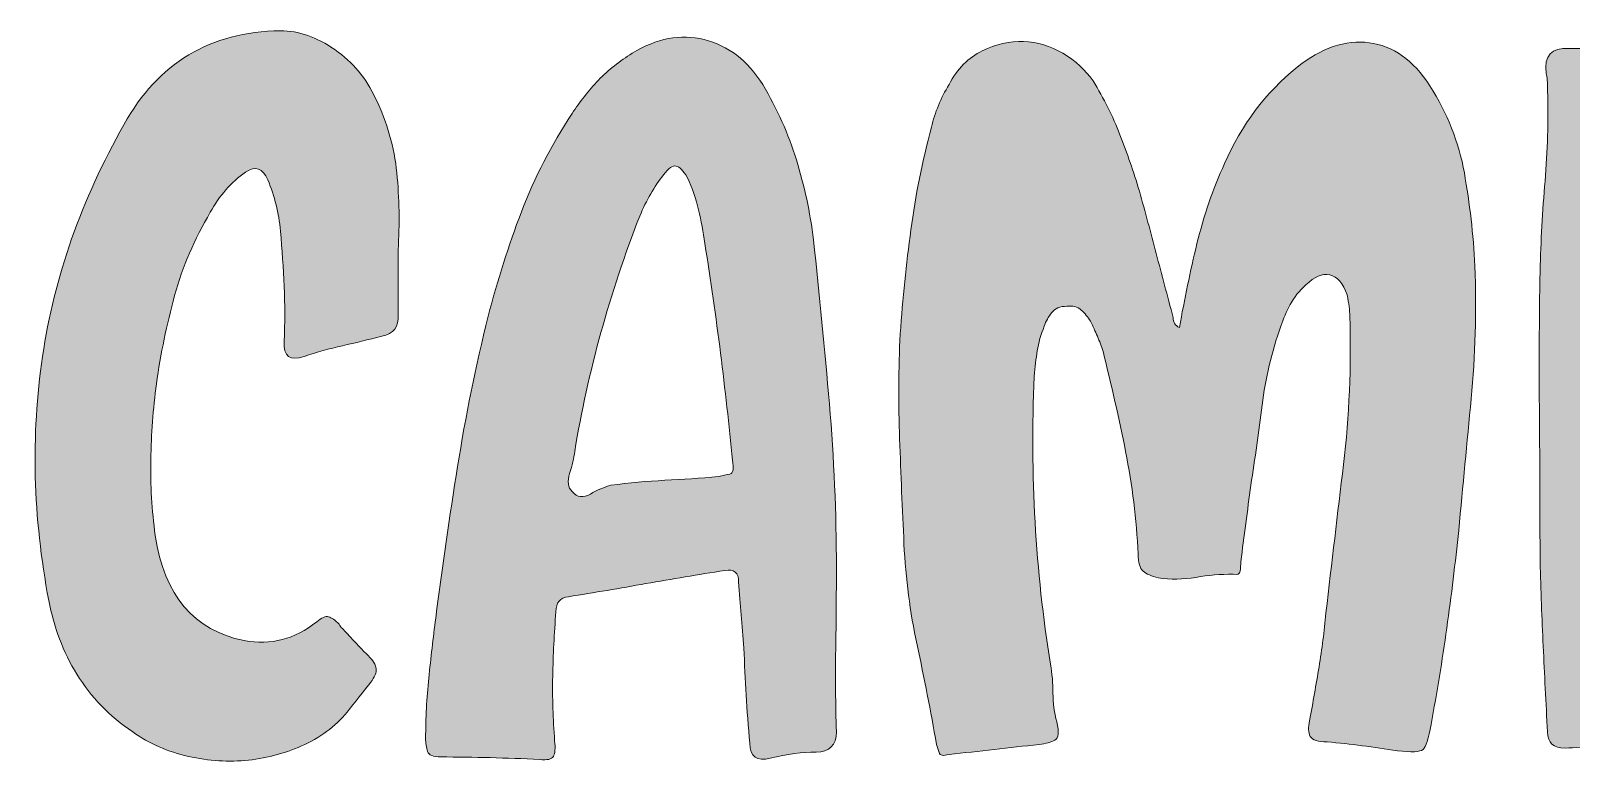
# Model space of a CAD drawing. Header units: inches. Extents: x 61 to 439, y -460 to -39.
# Drawn here: x 66.7 to 249.7, y -126.6 to -39.7 of the extents above; entities that cross this region are included whole.
import ezdxf

# ---------------------------------------------------------------- set-up
doc = ezdxf.new("R2010")
doc.units = ezdxf.units.IN
doc.header["$MEASUREMENT"] = 0
doc.layers.add('Layer 1', color=7, linetype='Continuous')

# ---------------------------------------------------------------- blocks, each defined once
blk = doc.blocks.new('block 4')
at = {"layer": 'Layer 1', "true_color": 0x0b0b0b}
h = blk.add_hatch(color=28, dxfattribs=at)
h.dxf.hatch_style = 2
edge = h.paths.add_edge_path()
edge.add_spline(control_points=[(110.36, -65.75), (110.36, -65.75), (110.36, -73.48), (110.36, -73.48), (110.46, -74.87), (109.82, -75.71), (108.43, -76.01), (106.84, -76.41), (105.28, -76.78), (103.74, -77.13), (102.21, -77.48), (100.69, -77.9), (99.21, -78.39), (97.52, -78.99), (96.73, -78.39), (96.83, -76.61), (96.92, -74.43), (96.92, -72.24), (96.83, -70.06), (96.73, -67.88), (96.58, -65.7), (96.38, -63.52), (96.28, -62.42), (96.11, -61.38), (95.86, -60.39), (95.61, -59.4), (95.29, -58.41), (94.89, -57.42), (94.3, -56.03), (93.4, -55.73), (92.22, -56.52), (90.53, -57.71), (89.14, -59.3), (88.05, -61.28), (86.16, -64.46), (84.75, -67.75), (83.81, -71.18), (82.87, -74.6), (82.15, -78.09), (81.65, -81.66), (81.26, -84.64), (81.03, -87.64), (80.98, -90.66), (80.93, -93.69), (81.11, -96.69), (81.5, -99.66), (82.59, -106.8), (86.12, -110.97), (92.07, -112.16), (95.24, -112.75), (98.11, -112.01), (100.69, -109.93), (101.29, -109.43), (101.76, -109.23), (102.11, -109.33), (102.45, -109.43), (102.87, -109.73), (103.37, -110.22), (103.47, -110.42), (103.59, -110.6), (103.74, -110.74), (103.89, -110.89), (104.06, -111.07), (104.26, -111.27), (105.35, -112.45), (106.2, -113.35), (106.79, -113.94), (107.39, -114.54), (107.71, -115.06), (107.76, -115.5), (107.81, -115.95), (107.59, -116.5), (107.09, -117.14), (106.59, -117.79), (105.75, -118.85), (104.56, -120.34), (103.17, -122.12), (101.41, -123.51), (99.28, -124.5), (97.15, -125.5), (94.92, -126.12), (92.59, -126.36), (90.26, -126.61), (87.88, -126.46), (85.45, -125.92), (83.02, -125.37), (80.81, -124.41), (78.83, -123.02), (76.05, -121.13), (73.84, -118.85), (72.21, -116.17), (70.57, -113.5), (69.46, -110.57), (68.86, -107.4), (66.98, -97.48), (66.73, -87.81), (68.12, -78.39), (69.51, -68.97), (72.73, -59.8), (77.79, -50.87), (81.85, -43.53), (88.05, -39.81), (96.38, -39.71), (98.56, -39.71), (100.72, -40.46), (102.85, -41.95), (104.98, -43.43), (106.59, -45.37), (107.69, -47.75), (109.07, -50.62), (109.92, -53.57), (110.21, -56.6), (110.51, -59.62), (110.56, -62.67), (110.36, -65.75)], knot_values=[0, 0, 0, 0, 1, 1, 1, 2, 2, 2, 3, 3, 3, 4, 4, 4, 5, 5, 5, 6, 6, 6, 7, 7, 7, 8, 8, 8, 9, 9, 9, 10, 10, 10, 11, 11, 11, 12, 12, 12, 13, 13, 13, 14, 14, 14, 15, 15, 15, 16, 16, 16, 17, 17, 17, 18, 18, 18, 19, 19, 19, 20, 20, 20, 21, 21, 21, 22, 22, 22, 23, 23, 23, 24, 24, 24, 25, 25, 25, 26, 26, 26, 27, 27, 27, 28, 28, 28, 29, 29, 29, 30, 30, 30, 31, 31, 31, 32, 32, 32, 33, 33, 33, 34, 34, 34, 35, 35, 35, 36, 36, 36, 37, 37, 37, 38, 38, 38, 38], degree=3, periodic=1)
h = blk.add_hatch(color=28, dxfattribs=at)
h.dxf.hatch_style = 2
edge = h.paths.add_edge_path()
edge.add_spline(control_points=[(162.43, -103.53), (162.43, -106.71), (162.4, -109.93), (162.35, -113.2), (162.3, -116.47), (162.33, -119.74), (162.43, -123.02), (162.43, -124.6), (161.62, -125.4), (160.01, -125.4), (158.4, -125.4), (156.59, -125.65), (154.58, -126.14), (152.97, -126.54), (152.16, -125.94), (152.16, -124.36), (151.96, -122.37), (151.81, -120.46), (151.71, -118.63), (151.62, -116.79), (151.52, -114.93), (151.42, -113.05), (151.32, -111.66), (151.22, -110.35), (151.12, -109.11), (151.02, -107.87), (150.92, -106.56), (150.82, -105.17), (150.82, -104.08), (150.28, -103.63), (149.19, -103.83), (146.01, -104.32), (142.89, -104.85), (139.81, -105.39), (136.74, -105.94), (133.66, -106.46), (130.59, -106.95), (129.6, -107.05), (129.11, -107.65), (129.11, -108.74), (128.91, -111.32), (128.78, -113.87), (128.73, -116.4), (128.68, -118.93), (128.76, -121.48), (128.96, -124.06), (129.05, -124.95), (129, -125.57), (128.81, -125.92), (128.61, -126.26), (128.06, -126.39), (127.17, -126.29), (125.19, -126.19), (123.23, -126.12), (121.3, -126.07), (119.36, -126.02), (117.4, -125.99), (115.42, -125.99), (114.53, -125.99), (114.01, -125.77), (113.86, -125.32), (113.71, -124.88), (113.63, -124.36), (113.63, -123.76), (113.63, -121.38), (113.76, -119), (114.01, -116.62), (114.25, -114.24), (114.53, -111.86), (114.83, -109.48), (115.62, -103.43), (116.48, -97.43), (117.43, -91.48), (118.37, -85.53), (119.58, -79.58), (121.07, -73.63), (122.16, -69.37), (123.48, -65.23), (125.01, -61.21), (126.55, -57.19), (128.56, -53.3), (131.04, -49.53), (131.93, -48.15), (132.97, -46.83), (134.16, -45.59), (135.35, -44.35), (136.69, -43.28), (138.18, -42.39), (141.05, -40.61), (143.91, -40.06), (146.73, -40.76), (149.56, -41.45), (151.88, -43.24), (153.69, -46.11), (155.39, -48.99), (156.72, -51.96), (157.68, -55.04), (158.63, -58.11), (159.31, -61.28), (159.71, -64.56), (160.41, -71.1), (161.04, -77.6), (161.6, -84.04), (162.15, -90.49), (162.43, -96.98), (162.43, -103.53)], knot_values=[0, 0, 0, 0, 1, 1, 1, 2, 2, 2, 3, 3, 3, 4, 4, 4, 5, 5, 5, 6, 6, 6, 7, 7, 7, 8, 8, 8, 9, 9, 9, 10, 10, 10, 11, 11, 11, 12, 12, 12, 13, 13, 13, 14, 14, 14, 15, 15, 15, 16, 16, 16, 17, 17, 17, 18, 18, 18, 19, 19, 19, 20, 20, 20, 21, 21, 21, 22, 22, 22, 23, 23, 23, 24, 24, 24, 25, 25, 25, 26, 26, 26, 27, 27, 27, 28, 28, 28, 29, 29, 29, 30, 30, 30, 31, 31, 31, 32, 32, 32, 33, 33, 33, 34, 34, 34, 35, 35, 35, 35], degree=3, periodic=1)
edge = h.paths.add_edge_path()
edge.add_spline(control_points=[(150.08, -90.74), (149.68, -86.57), (149.21, -82.33), (148.67, -78.02), (148.12, -73.7), (147.5, -69.37), (146.81, -65), (146.61, -63.61), (146.36, -62.28), (146.06, -60.99), (145.76, -59.7), (145.32, -58.41), (144.72, -57.12), (144.23, -56.33), (143.78, -55.88), (143.39, -55.78), (142.99, -55.68), (142.49, -56.03), (141.9, -56.82), (140.81, -58.21), (139.86, -59.85), (139.07, -61.73), (137.29, -66.29), (135.75, -70.9), (134.46, -75.56), (133.17, -80.23), (132.13, -84.94), (131.34, -89.7), (131.24, -90.49), (131.04, -91.36), (130.74, -92.3), (130.44, -93.24), (130.54, -93.96), (131.04, -94.46), (131.63, -95.15), (132.35, -95.25), (133.2, -94.75), (134.04, -94.26), (134.86, -93.91), (135.65, -93.71), (137.83, -93.41), (139.96, -93.22), (142.05, -93.12), (144.13, -93.02), (146.26, -92.87), (148.44, -92.67), (148.94, -92.57), (149.38, -92.47), (149.78, -92.37), (150.18, -92.28), (150.28, -91.73), (150.08, -90.74)], knot_values=[0, 0, 0, 0, 1, 1, 1, 2, 2, 2, 3, 3, 3, 4, 4, 4, 5, 5, 5, 6, 6, 6, 7, 7, 7, 8, 8, 8, 9, 9, 9, 10, 10, 10, 11, 11, 11, 12, 12, 12, 13, 13, 13, 14, 14, 14, 15, 15, 15, 16, 16, 16, 17, 17, 17, 17], degree=3, periodic=1)
h = blk.add_hatch(color=28, dxfattribs=at)
h.dxf.hatch_style = 2
edge = h.paths.add_edge_path()
edge.add_spline(control_points=[(203.18, -74.97), (203.78, -71.6), (204.47, -68.27), (205.27, -65), (206.06, -61.73), (207.15, -58.56), (208.54, -55.48), (210.52, -50.92), (213.4, -47.1), (217.17, -44.03), (220.04, -41.75), (222.89, -40.78), (225.72, -41.13), (228.55, -41.48), (230.95, -43.19), (232.94, -46.26), (235.02, -49.53), (236.38, -52.98), (237.03, -56.6), (237.67, -60.22), (238.09, -63.91), (238.29, -67.68), (238.49, -73.04), (238.34, -78.29), (237.84, -83.45), (237.35, -88.61), (236.85, -93.81), (236.36, -99.07), (235.96, -102.93), (235.49, -106.8), (234.94, -110.67), (234.4, -114.54), (233.78, -118.36), (233.08, -122.12), (232.79, -123.81), (232.46, -124.8), (232.12, -125.1), (231.77, -125.4), (230.75, -125.45), (229.07, -125.25), (227.68, -125.05), (226.29, -124.85), (224.9, -124.65), (223.51, -124.46), (222.13, -124.31), (220.74, -124.21), (219.64, -124.21), (218.98, -123.98), (218.73, -123.54), (218.48, -123.09), (218.45, -122.47), (218.65, -121.68), (219.05, -119.5), (219.42, -117.36), (219.77, -115.28), (220.12, -113.2), (220.39, -111.07), (220.59, -108.88), (221.28, -102.93), (221.98, -97.06), (222.67, -91.26), (223.36, -85.46), (223.61, -79.58), (223.42, -73.63), (223.42, -72.94), (223.31, -72.09), (223.12, -71.1), (222.62, -69.71), (221.93, -68.92), (221.04, -68.72), (220.14, -68.52), (219.2, -68.92), (218.21, -69.91), (217.41, -70.61), (216.8, -71.38), (216.35, -72.22), (215.9, -73.06), (215.53, -73.93), (215.23, -74.82), (214.14, -77.9), (213.4, -81.02), (213, -84.19), (212.61, -87.37), (212.16, -90.54), (211.66, -93.71), (211.46, -95.2), (211.27, -96.71), (211.07, -98.25), (210.87, -99.79), (210.67, -101.3), (210.47, -102.79), (210.47, -103.18), (210.45, -103.56), (210.4, -103.9), (210.35, -104.25), (210.08, -104.37), (209.58, -104.27), (208.09, -104.27), (206.61, -104.4), (205.12, -104.65), (203.63, -104.89), (202.14, -104.92), (200.66, -104.72), (199.86, -104.52), (199.27, -104.25), (198.87, -103.9), (198.47, -103.56), (198.28, -102.89), (198.28, -101.89), (198.08, -97.73), (197.58, -93.66), (196.79, -89.7), (195.99, -85.73), (195.1, -81.76), (194.11, -77.8), (193.91, -77.2), (193.69, -76.61), (193.44, -76.01), (193.19, -75.42), (192.92, -74.82), (192.62, -74.23), (192.33, -73.73), (191.95, -73.28), (191.51, -72.89), (191.06, -72.49), (190.49, -72.34), (189.8, -72.44), (189, -72.44), (188.41, -72.69), (188.01, -73.18), (187.61, -73.68), (187.32, -74.23), (187.12, -74.82), (186.72, -75.81), (186.45, -76.78), (186.3, -77.72), (186.15, -78.66), (186.03, -79.68), (185.93, -80.77), (185.43, -92.47), (186.08, -103.88), (187.86, -114.98), (188.06, -116.08), (188.16, -117.22), (188.16, -118.41), (188.16, -119.59), (188.31, -120.74), (188.61, -121.83), (188.9, -123.02), (188.83, -123.74), (188.38, -123.98), (187.94, -124.23), (187.32, -124.41), (186.52, -124.5), (184.74, -124.7), (182.95, -124.9), (181.17, -125.1), (179.38, -125.3), (177.6, -125.5), (175.81, -125.69), (175.12, -125.89), (174.72, -125.82), (174.62, -125.47), (174.52, -125.12), (174.42, -124.8), (174.33, -124.5), (173.63, -120.54), (172.86, -116.6), (172.02, -112.68), (171.18, -108.76), (170.66, -104.77), (170.46, -100.7), (170.26, -96.54), (170.09, -92.37), (169.94, -88.21), (169.79, -84.04), (169.81, -79.88), (170.01, -75.71), (170.31, -71.55), (170.73, -67.43), (171.28, -63.37), (171.82, -59.3), (172.64, -55.24), (173.73, -51.17), (173.93, -50.28), (174.2, -49.41), (174.55, -48.57), (174.9, -47.72), (175.32, -46.91), (175.81, -46.11), (176.8, -44.23), (178.12, -42.89), (179.76, -42.09), (181.39, -41.3), (183.03, -40.93), (184.66, -40.98), (186.3, -41.03), (187.86, -41.5), (189.35, -42.39), (190.84, -43.28), (192.03, -44.38), (192.92, -45.66), (194.21, -47.75), (195.27, -49.88), (196.12, -52.06), (196.96, -54.24), (197.73, -56.47), (198.42, -58.76), (199.12, -61.24), (199.79, -63.71), (200.43, -66.19), (201.08, -68.67), (201.75, -71.2), (202.44, -73.78), (202.44, -74.37), (202.69, -74.77), (203.18, -74.97)], knot_values=[0, 0, 0, 0, 1, 1, 1, 2, 2, 2, 3, 3, 3, 4, 4, 4, 5, 5, 5, 6, 6, 6, 7, 7, 7, 8, 8, 8, 9, 9, 9, 10, 10, 10, 11, 11, 11, 12, 12, 12, 13, 13, 13, 14, 14, 14, 15, 15, 15, 16, 16, 16, 17, 17, 17, 18, 18, 18, 19, 19, 19, 20, 20, 20, 21, 21, 21, 22, 22, 22, 23, 23, 23, 24, 24, 24, 25, 25, 25, 26, 26, 26, 27, 27, 27, 28, 28, 28, 29, 29, 29, 30, 30, 30, 31, 31, 31, 32, 32, 32, 33, 33, 33, 34, 34, 34, 35, 35, 35, 36, 36, 36, 37, 37, 37, 38, 38, 38, 39, 39, 39, 40, 40, 40, 41, 41, 41, 42, 42, 42, 43, 43, 43, 44, 44, 44, 45, 45, 45, 46, 46, 46, 47, 47, 47, 48, 48, 48, 49, 49, 49, 50, 50, 50, 51, 51, 51, 52, 52, 52, 53, 53, 53, 54, 54, 54, 55, 55, 55, 56, 56, 56, 57, 57, 57, 58, 58, 58, 59, 59, 59, 60, 60, 60, 61, 61, 61, 62, 62, 62, 63, 63, 63, 64, 64, 64, 65, 65, 65, 66, 66, 66, 67, 67, 67, 68, 68, 68, 69, 69, 69, 70, 70, 70, 71, 71, 71, 72, 72, 72, 72], degree=3, periodic=1)
h = blk.add_hatch(color=28, dxfattribs=at)
h.dxf.hatch_style = 2
edge = h.paths.add_edge_path()
edge.add_spline(control_points=[(262.39, -54.89), (263.58, -53.2), (264.77, -51.59), (265.96, -50.05), (267.15, -48.52), (268.43, -47.05), (269.83, -45.66), (273.39, -42.29), (277.06, -40.91), (280.83, -41.5), (284.6, -42.09), (287.62, -44.62), (289.91, -49.09), (293.38, -55.83), (294.17, -62.87), (292.29, -70.21), (290.9, -75.86), (288.86, -81.14), (286.19, -86.05), (283.51, -90.96), (279.79, -95.25), (275.03, -98.92), (272.95, -100.51), (270.74, -101.65), (268.41, -102.34), (266.08, -103.03), (263.63, -103.03), (261.05, -102.34), (260.06, -102.14), (259.46, -102.22), (259.26, -102.56), (259.06, -102.91), (258.97, -103.48), (258.97, -104.27), (258.87, -107.45), (258.77, -110.55), (258.67, -113.57), (258.57, -116.6), (258.47, -119.65), (258.37, -122.72), (258.37, -123.61), (258.22, -124.21), (257.93, -124.5), (257.63, -124.8), (257.08, -124.9), (256.29, -124.8), (255.1, -124.8), (253.88, -124.8), (252.64, -124.8), (251.4, -124.8), (250.19, -124.85), (249, -124.95), (247.61, -124.95), (246.92, -124.31), (246.92, -123.02), (246.72, -119.55), (246.54, -116.15), (246.4, -112.83), (246.25, -109.51), (246.12, -106.16), (246.02, -102.79), (246.02, -97.04), (246, -91.28), (245.95, -85.53), (245.9, -79.78), (245.92, -74.03), (246.02, -68.27), (246.12, -64.71), (246.32, -61.14), (246.62, -57.56), (246.92, -54), (247.01, -50.42), (246.92, -46.86), (246.92, -45.86), (246.87, -45.17), (246.77, -44.77), (246.47, -42.69), (247.36, -41.7), (249.45, -41.8), (251.53, -41.8), (253.58, -41.8), (255.62, -41.8), (257.65, -41.8), (259.71, -41.9), (261.79, -42.09), (263.08, -42.09), (263.68, -42.74), (263.58, -44.03), (263.58, -44.03), (262.68, -51.17), (262.68, -51.17), (262.59, -51.76), (262.54, -52.38), (262.54, -53.03), (262.54, -53.67), (262.48, -54.29), (262.39, -54.89)], knot_values=[0, 0, 0, 0, 1, 1, 1, 2, 2, 2, 3, 3, 3, 4, 4, 4, 5, 5, 5, 6, 6, 6, 7, 7, 7, 8, 8, 8, 9, 9, 9, 10, 10, 10, 11, 11, 11, 12, 12, 12, 13, 13, 13, 14, 14, 14, 15, 15, 15, 16, 16, 16, 17, 17, 17, 18, 18, 18, 19, 19, 19, 20, 20, 20, 21, 21, 21, 22, 22, 22, 23, 23, 23, 24, 24, 24, 25, 25, 25, 26, 26, 26, 27, 27, 27, 28, 28, 28, 29, 29, 29, 30, 30, 30, 31, 31, 31, 32, 32, 32, 32], degree=3, periodic=1)
edge = h.paths.add_edge_path()
edge.add_spline(control_points=[(278.9, -63.52), (279, -62.72), (279, -61.73), (278.9, -60.54), (278.8, -59.35), (278.35, -58.16), (277.56, -56.97), (276.76, -55.78), (276.05, -55.14), (275.4, -55.04), (274.76, -54.94), (273.89, -55.29), (272.8, -56.08), (272.01, -56.77), (271.34, -57.52), (270.79, -58.31), (270.25, -59.1), (269.72, -59.9), (269.23, -60.69), (266.85, -64.85), (265.11, -69.19), (264.02, -73.7), (262.93, -78.22), (261.99, -82.8), (261.2, -87.46), (261, -88.65), (261.1, -89.42), (261.49, -89.77), (261.89, -90.12), (262.59, -90.19), (263.58, -89.99), (265.86, -89.8), (267.79, -89.03), (269.38, -87.69), (270.96, -86.35), (272.3, -84.79), (273.39, -83), (277.06, -77.55), (278.9, -71.05), (278.9, -63.52)], knot_values=[0, 0, 0, 0, 1, 1, 1, 2, 2, 2, 3, 3, 3, 4, 4, 4, 5, 5, 5, 6, 6, 6, 7, 7, 7, 8, 8, 8, 9, 9, 9, 10, 10, 10, 11, 11, 11, 12, 12, 12, 13, 13, 13, 13], degree=3, periodic=1)
at = {"layer": 'Layer 1', "lineweight": 0}
for points, knots in [([(110.36, -65.75), (110.36, -65.75), (110.36, -73.48), (110.36, -73.48), (110.46, -74.87), (109.82, -75.71), (108.43, -76.01), (106.84, -76.41), (105.28, -76.78), (103.74, -77.13), (102.21, -77.48), (100.69, -77.9), (99.21, -78.39), (97.52, -78.99), (96.73, -78.39), (96.83, -76.61), (96.92, -74.43), (96.92, -72.24), (96.83, -70.06), (96.73, -67.88), (96.58, -65.7), (96.38, -63.52), (96.28, -62.42), (96.11, -61.38), (95.86, -60.39), (95.61, -59.4), (95.29, -58.41), (94.89, -57.42), (94.3, -56.03), (93.4, -55.73), (92.22, -56.52), (90.53, -57.71), (89.14, -59.3), (88.05, -61.28), (86.16, -64.46), (84.75, -67.75), (83.81, -71.18), (82.87, -74.6), (82.15, -78.09), (81.65, -81.66), (81.26, -84.64), (81.03, -87.64), (80.98, -90.66), (80.93, -93.69), (81.11, -96.69), (81.5, -99.66), (82.59, -106.8), (86.12, -110.97), (92.07, -112.16), (95.24, -112.75), (98.11, -112.01), (100.69, -109.93), (101.29, -109.43), (101.76, -109.23), (102.11, -109.33), (102.45, -109.43), (102.87, -109.73), (103.37, -110.22), (103.47, -110.42), (103.59, -110.6), (103.74, -110.74), (103.89, -110.89), (104.06, -111.07), (104.26, -111.27), (105.35, -112.45), (106.2, -113.35), (106.79, -113.94), (107.39, -114.54), (107.71, -115.06), (107.76, -115.5), (107.81, -115.95), (107.59, -116.5), (107.09, -117.14), (106.59, -117.79), (105.75, -118.85), (104.56, -120.34), (103.17, -122.12), (101.41, -123.51), (99.28, -124.5), (97.15, -125.5), (94.92, -126.12), (92.59, -126.36), (90.26, -126.61), (87.88, -126.46), (85.45, -125.92), (83.02, -125.37), (80.81, -124.41), (78.83, -123.02), (76.05, -121.13), (73.84, -118.85), (72.21, -116.17), (70.57, -113.5), (69.46, -110.57), (68.86, -107.4), (66.98, -97.48), (66.73, -87.81), (68.12, -78.39), (69.51, -68.97), (72.73, -59.8), (77.79, -50.87), (81.85, -43.53), (88.05, -39.81), (96.38, -39.71), (98.56, -39.71), (100.72, -40.46), (102.85, -41.95), (104.98, -43.43), (106.59, -45.37), (107.69, -47.75), (109.07, -50.62), (109.92, -53.57), (110.21, -56.6), (110.51, -59.62), (110.56, -62.67), (110.36, -65.75)], [0, 0, 0, 0, 1, 1, 1, 2, 2, 2, 3, 3, 3, 4, 4, 4, 5, 5, 5, 6, 6, 6, 7, 7, 7, 8, 8, 8, 9, 9, 9, 10, 10, 10, 11, 11, 11, 12, 12, 12, 13, 13, 13, 14, 14, 14, 15, 15, 15, 16, 16, 16, 17, 17, 17, 18, 18, 18, 19, 19, 19, 20, 20, 20, 21, 21, 21, 22, 22, 22, 23, 23, 23, 24, 24, 24, 25, 25, 25, 26, 26, 26, 27, 27, 27, 28, 28, 28, 29, 29, 29, 30, 30, 30, 31, 31, 31, 32, 32, 32, 33, 33, 33, 34, 34, 34, 35, 35, 35, 36, 36, 36, 37, 37, 37, 38, 38, 38, 38]), ([(162.43, -103.53), (162.43, -106.71), (162.4, -109.93), (162.35, -113.2), (162.3, -116.47), (162.33, -119.74), (162.43, -123.02), (162.43, -124.6), (161.62, -125.4), (160.01, -125.4), (158.4, -125.4), (156.59, -125.65), (154.58, -126.14), (152.97, -126.54), (152.16, -125.94), (152.16, -124.36), (151.96, -122.37), (151.81, -120.46), (151.71, -118.63), (151.62, -116.79), (151.52, -114.93), (151.42, -113.05), (151.32, -111.66), (151.22, -110.35), (151.12, -109.11), (151.02, -107.87), (150.92, -106.56), (150.82, -105.17), (150.82, -104.08), (150.28, -103.63), (149.19, -103.83), (146.01, -104.32), (142.89, -104.85), (139.81, -105.39), (136.74, -105.94), (133.66, -106.46), (130.59, -106.95), (129.6, -107.05), (129.11, -107.65), (129.11, -108.74), (128.91, -111.32), (128.78, -113.87), (128.73, -116.4), (128.68, -118.93), (128.76, -121.48), (128.96, -124.06), (129.05, -124.95), (129, -125.57), (128.81, -125.92), (128.61, -126.26), (128.06, -126.39), (127.17, -126.29), (125.19, -126.19), (123.23, -126.12), (121.3, -126.07), (119.36, -126.02), (117.4, -125.99), (115.42, -125.99), (114.53, -125.99), (114.01, -125.77), (113.86, -125.32), (113.71, -124.88), (113.63, -124.36), (113.63, -123.76), (113.63, -121.38), (113.76, -119), (114.01, -116.62), (114.25, -114.24), (114.53, -111.86), (114.83, -109.48), (115.62, -103.43), (116.48, -97.43), (117.43, -91.48), (118.37, -85.53), (119.58, -79.58), (121.07, -73.63), (122.16, -69.37), (123.48, -65.23), (125.01, -61.21), (126.55, -57.19), (128.56, -53.3), (131.04, -49.53), (131.93, -48.15), (132.97, -46.83), (134.16, -45.59), (135.35, -44.35), (136.69, -43.28), (138.18, -42.39), (141.05, -40.61), (143.91, -40.06), (146.73, -40.76), (149.56, -41.45), (151.88, -43.24), (153.69, -46.11), (155.39, -48.99), (156.72, -51.96), (157.68, -55.04), (158.63, -58.11), (159.31, -61.28), (159.71, -64.56), (160.41, -71.1), (161.04, -77.6), (161.6, -84.04), (162.15, -90.49), (162.43, -96.98), (162.43, -103.53)], [0, 0, 0, 0, 1, 1, 1, 2, 2, 2, 3, 3, 3, 4, 4, 4, 5, 5, 5, 6, 6, 6, 7, 7, 7, 8, 8, 8, 9, 9, 9, 10, 10, 10, 11, 11, 11, 12, 12, 12, 13, 13, 13, 14, 14, 14, 15, 15, 15, 16, 16, 16, 17, 17, 17, 18, 18, 18, 19, 19, 19, 20, 20, 20, 21, 21, 21, 22, 22, 22, 23, 23, 23, 24, 24, 24, 25, 25, 25, 26, 26, 26, 27, 27, 27, 28, 28, 28, 29, 29, 29, 30, 30, 30, 31, 31, 31, 32, 32, 32, 33, 33, 33, 34, 34, 34, 35, 35, 35, 35]), ([(203.18, -74.97), (203.78, -71.6), (204.47, -68.27), (205.27, -65), (206.06, -61.73), (207.15, -58.56), (208.54, -55.48), (210.52, -50.92), (213.4, -47.1), (217.17, -44.03), (220.04, -41.75), (222.89, -40.78), (225.72, -41.13), (228.55, -41.48), (230.95, -43.19), (232.94, -46.26), (235.02, -49.53), (236.38, -52.98), (237.03, -56.6), (237.67, -60.22), (238.09, -63.91), (238.29, -67.68), (238.49, -73.04), (238.34, -78.29), (237.84, -83.45), (237.35, -88.61), (236.85, -93.81), (236.36, -99.07), (235.96, -102.93), (235.49, -106.8), (234.94, -110.67), (234.4, -114.54), (233.78, -118.36), (233.08, -122.12), (232.79, -123.81), (232.46, -124.8), (232.12, -125.1), (231.77, -125.4), (230.75, -125.45), (229.07, -125.25), (227.68, -125.05), (226.29, -124.85), (224.9, -124.65), (223.51, -124.46), (222.13, -124.31), (220.74, -124.21), (219.64, -124.21), (218.98, -123.98), (218.73, -123.54), (218.48, -123.09), (218.45, -122.47), (218.65, -121.68), (219.05, -119.5), (219.42, -117.36), (219.77, -115.28), (220.12, -113.2), (220.39, -111.07), (220.59, -108.88), (221.28, -102.93), (221.98, -97.06), (222.67, -91.26), (223.36, -85.46), (223.61, -79.58), (223.42, -73.63), (223.42, -72.94), (223.31, -72.09), (223.12, -71.1), (222.62, -69.71), (221.93, -68.92), (221.04, -68.72), (220.14, -68.52), (219.2, -68.92), (218.21, -69.91), (217.41, -70.61), (216.8, -71.38), (216.35, -72.22), (215.9, -73.06), (215.53, -73.93), (215.23, -74.82), (214.14, -77.9), (213.4, -81.02), (213, -84.19), (212.61, -87.37), (212.16, -90.54), (211.66, -93.71), (211.46, -95.2), (211.27, -96.71), (211.07, -98.25), (210.87, -99.79), (210.67, -101.3), (210.47, -102.79), (210.47, -103.18), (210.45, -103.56), (210.4, -103.9), (210.35, -104.25), (210.08, -104.37), (209.58, -104.27), (208.09, -104.27), (206.61, -104.4), (205.12, -104.65), (203.63, -104.89), (202.14, -104.92), (200.66, -104.72), (199.86, -104.52), (199.27, -104.25), (198.87, -103.9), (198.47, -103.56), (198.28, -102.89), (198.28, -101.89), (198.08, -97.73), (197.58, -93.66), (196.79, -89.7), (195.99, -85.73), (195.1, -81.76), (194.11, -77.8), (193.91, -77.2), (193.69, -76.61), (193.44, -76.01), (193.19, -75.42), (192.92, -74.82), (192.62, -74.23), (192.33, -73.73), (191.95, -73.28), (191.51, -72.89), (191.06, -72.49), (190.49, -72.34), (189.8, -72.44), (189, -72.44), (188.41, -72.69), (188.01, -73.18), (187.61, -73.68), (187.32, -74.23), (187.12, -74.82), (186.72, -75.81), (186.45, -76.78), (186.3, -77.72), (186.15, -78.66), (186.03, -79.68), (185.93, -80.77), (185.43, -92.47), (186.08, -103.88), (187.86, -114.98), (188.06, -116.08), (188.16, -117.22), (188.16, -118.41), (188.16, -119.59), (188.31, -120.74), (188.61, -121.83), (188.9, -123.02), (188.83, -123.74), (188.38, -123.98), (187.94, -124.23), (187.32, -124.41), (186.52, -124.5), (184.74, -124.7), (182.95, -124.9), (181.17, -125.1), (179.38, -125.3), (177.6, -125.5), (175.81, -125.69), (175.12, -125.89), (174.72, -125.82), (174.62, -125.47), (174.52, -125.12), (174.42, -124.8), (174.33, -124.5), (173.63, -120.54), (172.86, -116.6), (172.02, -112.68), (171.18, -108.76), (170.66, -104.77), (170.46, -100.7), (170.26, -96.54), (170.09, -92.37), (169.94, -88.21), (169.79, -84.04), (169.81, -79.88), (170.01, -75.71), (170.31, -71.55), (170.73, -67.43), (171.28, -63.37), (171.82, -59.3), (172.64, -55.24), (173.73, -51.17), (173.93, -50.28), (174.2, -49.41), (174.55, -48.57), (174.9, -47.72), (175.32, -46.91), (175.81, -46.11), (176.8, -44.23), (178.12, -42.89), (179.76, -42.09), (181.39, -41.3), (183.03, -40.93), (184.66, -40.98), (186.3, -41.03), (187.86, -41.5), (189.35, -42.39), (190.84, -43.28), (192.03, -44.38), (192.92, -45.66), (194.21, -47.75), (195.27, -49.88), (196.12, -52.06), (196.96, -54.24), (197.73, -56.47), (198.42, -58.76), (199.12, -61.24), (199.79, -63.71), (200.43, -66.19), (201.08, -68.67), (201.75, -71.2), (202.44, -73.78), (202.44, -74.37), (202.69, -74.77), (203.18, -74.97)], [0, 0, 0, 0, 1, 1, 1, 2, 2, 2, 3, 3, 3, 4, 4, 4, 5, 5, 5, 6, 6, 6, 7, 7, 7, 8, 8, 8, 9, 9, 9, 10, 10, 10, 11, 11, 11, 12, 12, 12, 13, 13, 13, 14, 14, 14, 15, 15, 15, 16, 16, 16, 17, 17, 17, 18, 18, 18, 19, 19, 19, 20, 20, 20, 21, 21, 21, 22, 22, 22, 23, 23, 23, 24, 24, 24, 25, 25, 25, 26, 26, 26, 27, 27, 27, 28, 28, 28, 29, 29, 29, 30, 30, 30, 31, 31, 31, 32, 32, 32, 33, 33, 33, 34, 34, 34, 35, 35, 35, 36, 36, 36, 37, 37, 37, 38, 38, 38, 39, 39, 39, 40, 40, 40, 41, 41, 41, 42, 42, 42, 43, 43, 43, 44, 44, 44, 45, 45, 45, 46, 46, 46, 47, 47, 47, 48, 48, 48, 49, 49, 49, 50, 50, 50, 51, 51, 51, 52, 52, 52, 53, 53, 53, 54, 54, 54, 55, 55, 55, 56, 56, 56, 57, 57, 57, 58, 58, 58, 59, 59, 59, 60, 60, 60, 61, 61, 61, 62, 62, 62, 63, 63, 63, 64, 64, 64, 65, 65, 65, 66, 66, 66, 67, 67, 67, 68, 68, 68, 69, 69, 69, 70, 70, 70, 71, 71, 71, 72, 72, 72, 72]), ([(262.39, -54.89), (263.58, -53.2), (264.77, -51.59), (265.96, -50.05), (267.15, -48.52), (268.43, -47.05), (269.83, -45.66), (273.39, -42.29), (277.06, -40.91), (280.83, -41.5), (284.6, -42.09), (287.62, -44.62), (289.91, -49.09), (293.38, -55.83), (294.17, -62.87), (292.29, -70.21), (290.9, -75.86), (288.86, -81.14), (286.19, -86.05), (283.51, -90.96), (279.79, -95.25), (275.03, -98.92), (272.95, -100.51), (270.74, -101.65), (268.41, -102.34), (266.08, -103.03), (263.63, -103.03), (261.05, -102.34), (260.06, -102.14), (259.46, -102.22), (259.26, -102.56), (259.06, -102.91), (258.97, -103.48), (258.97, -104.27), (258.87, -107.45), (258.77, -110.55), (258.67, -113.57), (258.57, -116.6), (258.47, -119.65), (258.37, -122.72), (258.37, -123.61), (258.22, -124.21), (257.93, -124.5), (257.63, -124.8), (257.08, -124.9), (256.29, -124.8), (255.1, -124.8), (253.88, -124.8), (252.64, -124.8), (251.4, -124.8), (250.19, -124.85), (249, -124.95), (247.61, -124.95), (246.92, -124.31), (246.92, -123.02), (246.72, -119.55), (246.54, -116.15), (246.4, -112.83), (246.25, -109.51), (246.12, -106.16), (246.02, -102.79), (246.02, -97.04), (246, -91.28), (245.95, -85.53), (245.9, -79.78), (245.92, -74.03), (246.02, -68.27), (246.12, -64.71), (246.32, -61.14), (246.62, -57.56), (246.92, -54), (247.01, -50.42), (246.92, -46.86), (246.92, -45.86), (246.87, -45.17), (246.77, -44.77), (246.47, -42.69), (247.36, -41.7), (249.45, -41.8), (251.53, -41.8), (253.58, -41.8), (255.62, -41.8), (257.65, -41.8), (259.71, -41.9), (261.79, -42.09), (263.08, -42.09), (263.68, -42.74), (263.58, -44.03), (263.58, -44.03), (262.68, -51.17), (262.68, -51.17), (262.59, -51.76), (262.54, -52.38), (262.54, -53.03), (262.54, -53.67), (262.48, -54.29), (262.39, -54.89)], [0, 0, 0, 0, 1, 1, 1, 2, 2, 2, 3, 3, 3, 4, 4, 4, 5, 5, 5, 6, 6, 6, 7, 7, 7, 8, 8, 8, 9, 9, 9, 10, 10, 10, 11, 11, 11, 12, 12, 12, 13, 13, 13, 14, 14, 14, 15, 15, 15, 16, 16, 16, 17, 17, 17, 18, 18, 18, 19, 19, 19, 20, 20, 20, 21, 21, 21, 22, 22, 22, 23, 23, 23, 24, 24, 24, 25, 25, 25, 26, 26, 26, 27, 27, 27, 28, 28, 28, 29, 29, 29, 30, 30, 30, 31, 31, 31, 32, 32, 32, 32]), ([(150.08, -90.74), (149.68, -86.57), (149.21, -82.33), (148.67, -78.02), (148.12, -73.7), (147.5, -69.37), (146.81, -65), (146.61, -63.61), (146.36, -62.28), (146.06, -60.99), (145.76, -59.7), (145.32, -58.41), (144.72, -57.12), (144.23, -56.33), (143.78, -55.88), (143.39, -55.78), (142.99, -55.68), (142.49, -56.03), (141.9, -56.82), (140.81, -58.21), (139.86, -59.85), (139.07, -61.73), (137.29, -66.29), (135.75, -70.9), (134.46, -75.56), (133.17, -80.23), (132.13, -84.94), (131.34, -89.7), (131.24, -90.49), (131.04, -91.36), (130.74, -92.3), (130.44, -93.24), (130.54, -93.96), (131.04, -94.46), (131.63, -95.15), (132.35, -95.25), (133.2, -94.75), (134.04, -94.26), (134.86, -93.91), (135.65, -93.71), (137.83, -93.41), (139.96, -93.22), (142.05, -93.12), (144.13, -93.02), (146.26, -92.87), (148.44, -92.67), (148.94, -92.57), (149.38, -92.47), (149.78, -92.37), (150.18, -92.28), (150.28, -91.73), (150.08, -90.74)], [0, 0, 0, 0, 1, 1, 1, 2, 2, 2, 3, 3, 3, 4, 4, 4, 5, 5, 5, 6, 6, 6, 7, 7, 7, 8, 8, 8, 9, 9, 9, 10, 10, 10, 11, 11, 11, 12, 12, 12, 13, 13, 13, 14, 14, 14, 15, 15, 15, 16, 16, 16, 17, 17, 17, 17])]:
    blk.add_open_spline(points, degree=3, knots=knots, dxfattribs=at)
blk = doc.blocks.new('block 2')
at = {"layer": 'Layer 1'}
blk.add_blockref('block 4', (0, 0), dxfattribs=at)

msp = doc.modelspace()

# ---------------------------------------------------------------- block references
at = {"layer": 'Layer 1'}
msp.add_blockref('block 2', (0, 0), dxfattribs=at)

doc.saveas('drawing.dxf')
